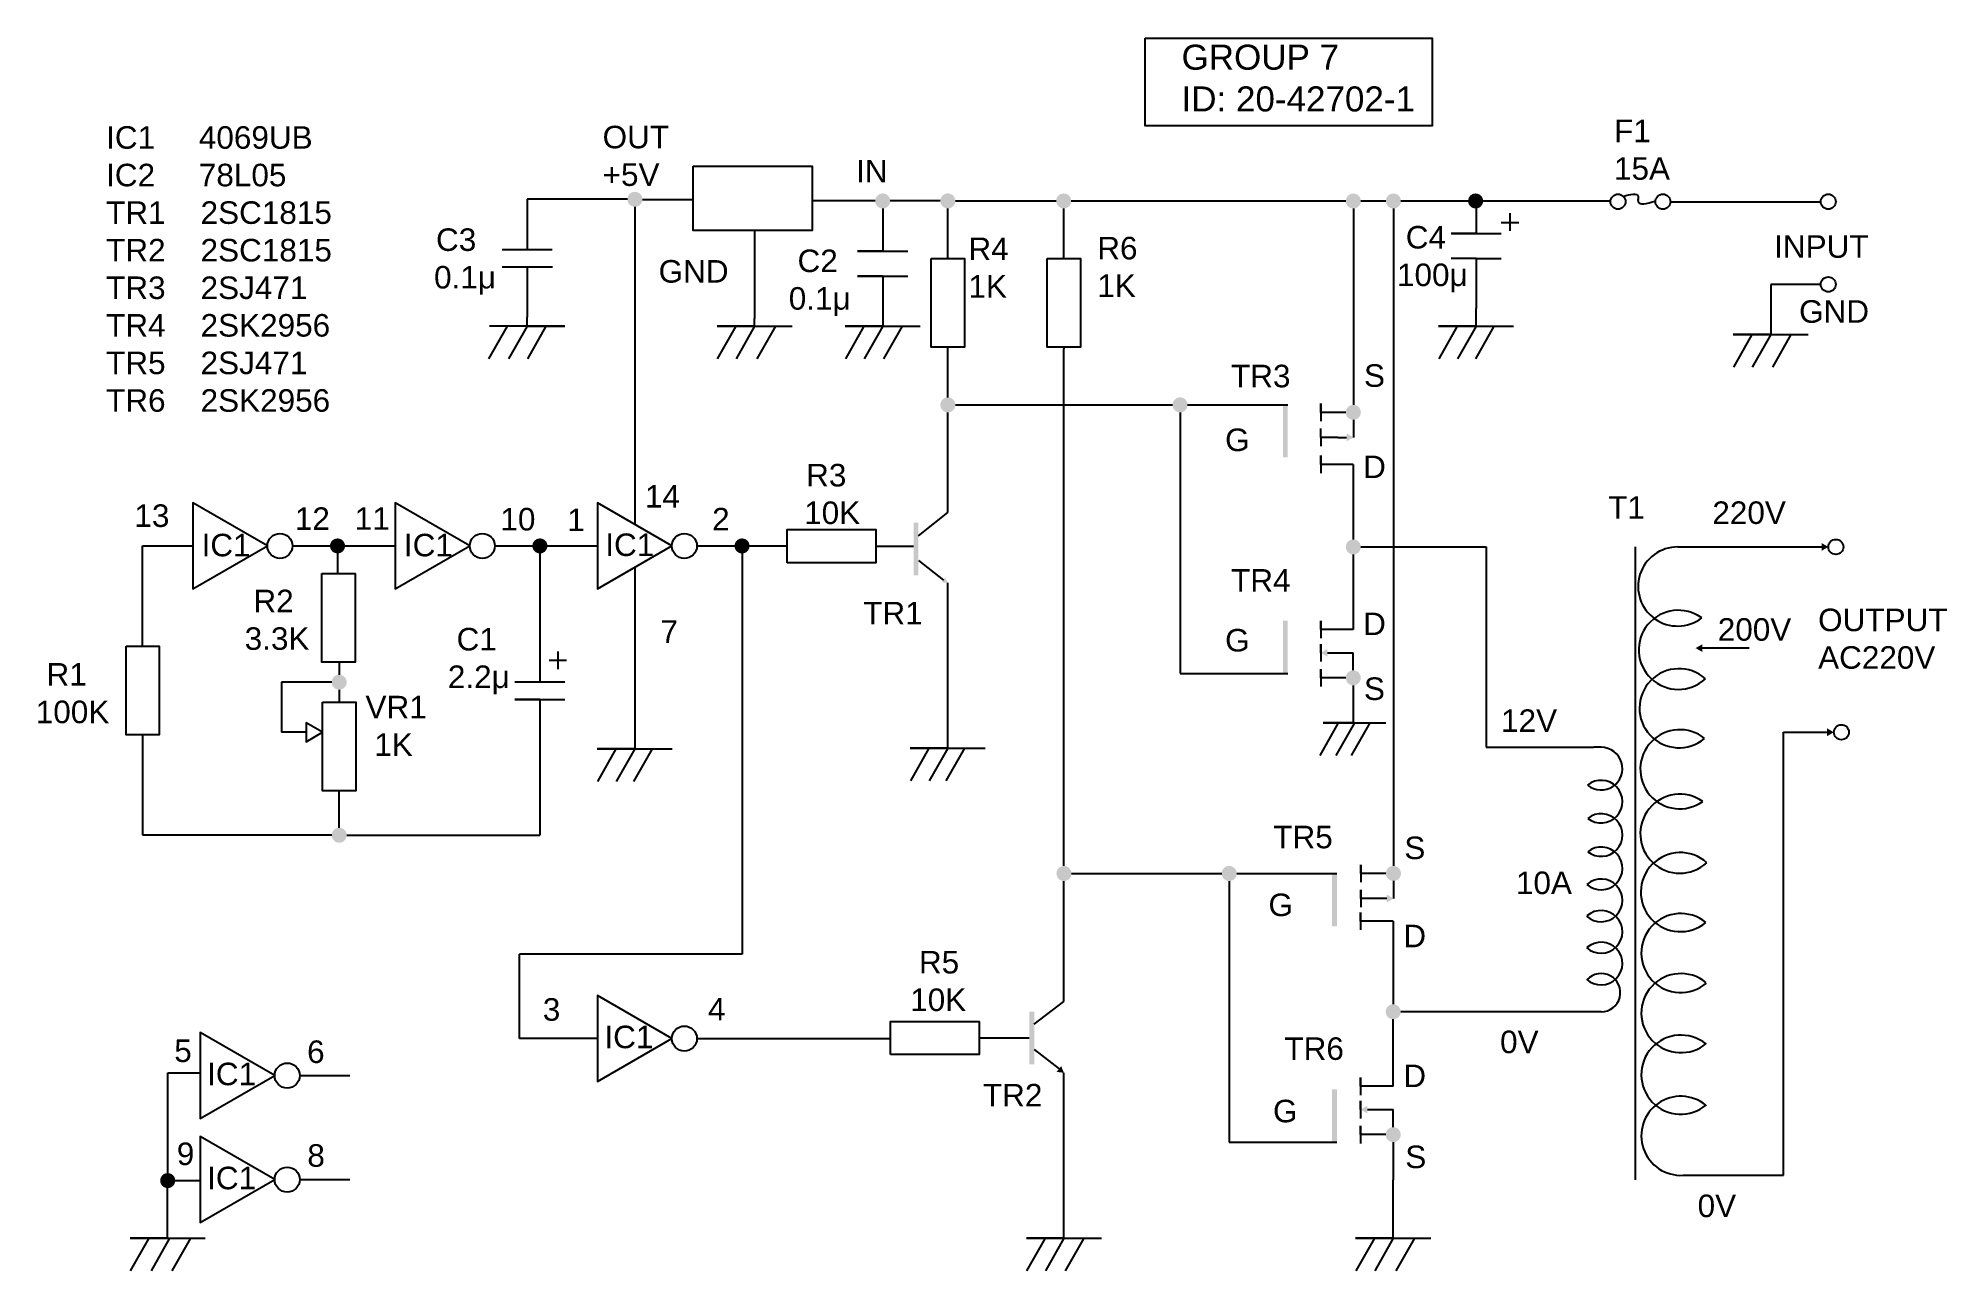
# Model space of a CAD drawing. Header units: inches. Extents: x 13.9 to 90.1, y -10 to 39.3.
import ezdxf

# ---------------------------------------------------------------- set-up
doc = ezdxf.new("R2010")
doc.units = ezdxf.units.IN
doc.header["$MEASUREMENT"] = 0
doc.styles.get("Standard").update_dxf_attribs({"font": 'arial.ttf'})

msp = doc.modelspace()

# ---------------------------------------------------------------- hatches: boundary and pattern name
at = {"true_color": 0x000000}
h = msp.add_hatch(color=18, dxfattribs=at)
h.dxf.hatch_style = 1
h.paths.add_polyline_path([(38.021, 32.82, 1), (37.421, 32.82, 1)])
h.paths.add_polyline_path([(47.914, 32.755, 1), (47.314, 32.755, 1)])
h.paths.add_polyline_path([(50.514, 32.756, 1), (49.914, 32.756, 1)])
h.paths.add_polyline_path([(55.142, 32.753, 1), (54.542, 32.753, 1)])
h.paths.add_polyline_path([(50.514, 24.612, 1), (49.914, 24.612, 1)])
h.paths.add_polyline_path([(59.787, 24.612, 1), (59.187, 24.612, 1)])
h.paths.add_polyline_path([(63.787, 24.612), (63.593, 24.612), (63.593, 22.51), (63.787, 22.51)])
h.paths.add_polyline_path([(63.787, 15.992), (63.593, 15.992), (63.593, 13.889), (63.787, 13.889)])
h.paths.add_polyline_path([(54.55, 5.898, 1), (55.15, 5.898, 1)])
h = msp.add_hatch(color=18, dxfattribs=at)
h.dxf.hatch_style = 1
h.paths.add_polyline_path([(68.294, 0.379, 1), (67.694, 0.379, 1)])
h.paths.add_polyline_path([(67.736, 5.055), (67.736, 4.745), (68.004, 4.9)])
h.paths.add_polyline_path([(68.304, 5.9, 1), (67.704, 5.9, 1)])
h.paths.add_polyline_path([(65.746, 5.894), (65.552, 5.894), (65.552, 3.792), (65.746, 3.792)])
h.paths.add_polyline_path([(65.746, -2.726), (65.552, -2.726), (65.552, -4.829), (65.746, -4.829)])
h.paths.add_polyline_path([(61.746, 5.9, 1), (61.146, 5.9, 1)])
h.paths.add_polyline_path([(66.1, 13.712, 1), (66.7, 13.712, 1)])
h.paths.add_polyline_path([(65.369, 14.867), (65.1, 14.712), (65.369, 14.557)])
h.paths.add_polyline_path([(66.1, 18.938, 1), (66.7, 18.938, 1)])
h.paths.add_polyline_path([(66.403, 23.312), (66.135, 23.467), (66.135, 23.157)])
h.paths.add_polyline_path([(66.703, 24.312, 1), (66.103, 24.312, 1)])
h.paths.add_polyline_path([(66.703, 32.753, 1), (66.103, 32.753, 1)])
h.paths.add_polyline_path([(68.304, 32.753, 1), (67.704, 32.753, 1)])
h.paths.add_polyline_path([(67.694, -4.529, 1), (68.294, -4.529, 1)])
h.paths.add_polyline_path([(66.962, -3.374), (66.694, -3.529), (66.962, -3.684)])
h = msp.add_hatch(color=18, dxfattribs=at)
h.dxf.hatch_style = 1
h.paths.add_polyline_path([(71.583, 32.753, 1), (70.983, 32.753, 1)])
h = msp.add_hatch(color=18, dxfattribs=at)
h.dxf.hatch_style = 1
h.paths.add_polyline_path([(53.661, 0.384), (53.466, 0.384), (53.466, -1.718), (53.661, -1.718)])
h.paths.add_polyline_path([(49.038, 19.905), (48.844, 19.905), (48.844, 17.802), (49.038, 17.802)])
h.paths.add_polyline_path([(50.111, 17.712), (49.978, 17.523), (50.208, 17.503)])
h = msp.add_hatch(color=18, dxfattribs=at)
h.dxf.hatch_style = 1
h.paths.add_polyline_path([(25.549, 18.978, 1), (26.149, 18.978, 1)])
h = msp.add_hatch(color=18, dxfattribs=at)
h.dxf.hatch_style = 1
h.paths.add_polyline_path([(34.228, 18.978, 1), (33.628, 18.978, 1)])
h = msp.add_hatch(color=18, dxfattribs=at)
h.dxf.hatch_style = 1
h.paths.add_polyline_path([(42.299, 18.978, 1), (41.699, 18.978, 1)])
h = msp.add_hatch(color=18, dxfattribs=at)
h.dxf.hatch_style = 1
h.paths.add_polyline_path([(85.099, 19.093), (85.099, 18.784), (85.367, 18.939)])
h = msp.add_hatch(color=18, dxfattribs=at)
h.dxf.hatch_style = 1
h.paths.add_polyline_path([(80.068, 14.899), (80.336, 14.744), (80.336, 15.054)])
h = msp.add_hatch(color=18, dxfattribs=at)
h.dxf.hatch_style = 1
h.paths.add_polyline_path([(25.616, 13.538, 1), (26.216, 13.538, 1)])
h.paths.add_polyline_path([(25.616, 7.428, 1), (26.216, 7.428, 1)])
h = msp.add_hatch(color=18, dxfattribs=at)
h.dxf.hatch_style = 1
h.paths.add_polyline_path([(85.584, 11.538), (85.316, 11.693), (85.316, 11.383)])
h = msp.add_hatch(color=18, dxfattribs=at)
h.dxf.hatch_style = 1
h.paths.add_polyline_path([(54.739, -1.794), (54.563, -2.022), (54.849, -2.06)])
h = msp.add_hatch(color=18, dxfattribs=at)
h.dxf.hatch_style = 1
h.paths.add_polyline_path([(18.769, -6.363, 1), (19.369, -6.363, 1)])

# ---------------------------------------------------------------- linework, layer by layer
for p, q in [((37.421, 32.82), (33.421, 32.82)), ((33.421, 32.82), (33.421, 30.82)), ((40.02, 32.798), (38.02, 32.798)), ((37.721, 32.52), (37.713, 19.837)), ((45.314, 32.755), (44.802, 32.755)), ((47.314, 32.755), (45.314, 32.755)), ((47.614, 32.455), (47.614, 30.755)), ((49.914, 32.756), (47.914, 32.756)), ((50.214, 30.453), (50.214, 32.453)), ((50.514, 32.756), (54.542, 32.753)), ((54.843, 30.453), (54.843, 32.453)), ((55.142, 32.753), (66.103, 32.753)), ((66.403, 32.453), (66.403, 24.612)), ((66.703, 32.753), (67.703, 32.753)), ((68.004, 32.453), (68.004, 6.359)), ((68.304, 32.753), (70.983, 32.753)), ((71.302, 32.454), (71.302, 31.454)), ((71.583, 32.753), (74.183, 32.753)), ((72.655, 32.267), (72.655, 31.567)), ((74.183, 32.753), (76.669, 32.753)), ((79.061, 32.725), (85.061, 32.725)), ((42.5, 31.574), (42.5, 28.057)), ((71.302, 31.454), (70.302, 31.454)), ((70.302, 31.454), (72.302, 31.454)), ((72.305, 31.896), (73.005, 31.896)), ((32.421, 30.82), (34.421, 30.82)), ((47.614, 30.755), (46.614, 30.755)), ((46.614, 30.755), (48.614, 30.755)), ((32.421, 30.12), (32.432, 30.12)), ((32.432, 30.12), (34.432, 30.12)), ((33.421, 30.12), (33.421, 28.12)), ((47.614, 29.755), (46.614, 29.755)), ((46.614, 29.755), (48.614, 29.755)), ((47.614, 29.755), (47.614, 27.755)), ((70.802, 30.454), (70.302, 30.454)), ((71.302, 30.454), (70.802, 30.454)), ((71.302, 30.454), (72.302, 30.454)), ((71.302, 30.454), (71.302, 28.454)), ((85.064, 29.422), (83.064, 29.422)), ((83.064, 29.422), (83.064, 27.422)), ((71.302, 27.755), (71.302, 28.454)), ((32.618, 27.755), (31.877, 26.45)), ((34.921, 27.755), (31.921, 27.755)), ((33.421, 27.755), (32.681, 26.45)), ((33.421, 27.755), (33.421, 28.12)), ((33.421, 27.755), (34.921, 27.755)), ((34.171, 27.755), (33.431, 26.45)), ((42.5, 27.755), (41, 27.755)), ((41, 27.755), (44, 27.755)), ((41.75, 27.755), (41.01, 26.45)), ((42.5, 27.755), (41.76, 26.45)), ((42.5, 27.755), (42.5, 28.057)), ((43.333, 27.755), (42.592, 26.45)), ((47.614, 27.755), (46.114, 27.755)), ((46.114, 27.755), (49.114, 27.755)), ((46.864, 27.755), (46.123, 26.45)), ((47.614, 27.755), (46.873, 26.45)), ((48.387, 27.755), (47.646, 26.45)), ((71.302, 27.755), (69.802, 27.755)), ((69.802, 27.755), (72.802, 27.755)), ((70.552, 27.755), (69.812, 26.45)), ((71.302, 27.755), (70.562, 26.45)), ((72.014, 27.755), (71.273, 26.45)), ((50.214, 24.912), (50.214, 26.912)), ((54.85, 26.912), (54.85, 26.855)), ((54.85, 6.198), (54.85, 26.855)), ((83.064, 27.422), (81.564, 27.422)), ((81.564, 27.422), (84.564, 27.422)), ((82.314, 27.422), (81.574, 26.118)), ((83.064, 27.422), (82.324, 26.118)), ((83.874, 27.422), (83.134, 26.118)), ((50.514, 24.612), (59.187, 24.612)), ((59.787, 24.612), (63.787, 24.612)), ((65.103, 24.312), (65.103, 24.662)), ((65.103, 24.662), (65.103, 23.962)), ((50.216, 20.312), (50.216, 24.312)), ((59.487, 24.312), (59.487, 13.889)), ((66.103, 24.312), (65.103, 24.312)), ((65.103, 23.312), (65.103, 23.662)), ((66.403, 24.012), (66.403, 23.312)), ((65.103, 23.312), (65.103, 22.962)), ((65.79, 23.312), (65.103, 23.312)), ((65.79, 23.312), (66.135, 23.312)), ((65.1, 22.235), (65.1, 22.585)), ((65.1, 22.585), (65.1, 21.885)), ((66.4, 22.235), (65.1, 22.235)), ((66.4, 22.235), (66.4, 19.24)), ((49.038, 19.383), (50.216, 20.312)), ((49.038, 19.383), (50.216, 20.312)), ((49.038, 19.383), (50.216, 20.312)), ((18.067, 14.978), (18.067, 18.978)), ((18.067, 18.978), (20.067, 18.978)), ((24.049, 18.978), (25.549, 18.978)), ((25.849, 18.678), (25.849, 17.878)), ((26.149, 18.978), (28.149, 18.978)), ((32.129, 18.978), (33.629, 18.978)), ((33.928, 18.678), (33.928, 13.553)), ((34.228, 18.978), (36.228, 18.978)), ((40.199, 18.978), (41.699, 18.978)), ((41.999, 18.678), (41.999, 2.678)), ((42.299, 18.978), (43.799, 18.978)), ((47.344, 18.97), (48.844, 18.97)), ((49.038, 18.399), (50.044, 17.617)), ((66.4, 18.638), (66.4, 15.643)), ((66.7, 18.938), (71.7, 18.938)), ((71.7, 18.938), (71.7, 10.938)), ((77.653, 18.938), (77.653, -6.329)), ((79.353, 18.938), (85.099, 18.939)), ((37.713, 18.12), (37.713, 10.871)), ((50.208, 10.9), (50.208, 17.502)), ((65.1, 15.643), (65.1, 15.993)), ((65.1, 15.993), (65.1, 15.293)), ((65.4, 15.643), (65.1, 15.643)), ((66.4, 15.643), (65.4, 15.643)), ((34.645, 14.763), (34.645, 14.063)), ((65.1, 14.712), (65.1, 15.062)), ((65.1, 15.062), (65.1, 14.362)), ((65.369, 14.712), (66.4, 14.712)), ((66.4, 14.012), (66.4, 14.712)), ((82.206, 14.895), (80.337, 14.895)), ((25.916, 14.337), (25.916, 13.837)), ((34.295, 14.413), (34.995, 14.413)), ((59.487, 13.889), (63.787, 13.889)), ((65.1, 13.712), (65.1, 14.062)), ((65.1, 14.062), (65.1, 13.362)), ((25.616, 13.538), (23.616, 13.538)), ((23.616, 13.538), (23.616, 11.538)), ((25.912, 13.238), (25.912, 12.738)), ((32.928, 13.553), (34.928, 13.553)), ((66.1, 13.712), (65.1, 13.712)), ((66.4, 13.412), (66.4, 11.912)), ((33.928, 12.853), (32.928, 12.853)), ((32.928, 12.853), (34.928, 12.853)), ((33.928, 12.853), (33.928, 7.428)), ((18.067, 11.438), (18.067, 7.438)), ((24.597, 11.538), (23.616, 11.538)), ((65.8, 11.912), (65.06, 10.608)), ((66.4, 11.912), (65.2, 11.912)), ((65.2, 11.912), (67.7, 11.912)), ((66.45, 11.912), (65.71, 10.608)), ((67.061, 11.912), (66.321, 10.608)), ((83.569, -6.152), (83.569, 11.538)), ((83.569, 11.538), (85.316, 11.538)), ((37.713, 10.871), (36.213, 10.871)), ((36.213, 10.871), (39.213, 10.871)), ((36.963, 10.871), (36.222, 9.566)), ((37.713, 10.871), (36.972, 9.566)), ((38.411, 10.871), (37.671, 9.566)), ((50.208, 10.9), (48.708, 10.9)), ((48.708, 10.9), (51.708, 10.9)), ((49.458, 10.9), (48.718, 9.595)), ((50.208, 10.9), (49.468, 9.595)), ((50.881, 10.9), (50.14, 9.595)), ((71.7, 10.938), (76.004, 10.938)), ((76.294, 10.938), (76.004, 10.938)), ((25.916, 7.728), (25.916, 9.197)), ((18.067, 7.438), (25.041, 7.438)), ((25.041, 7.438), (25.541, 7.438)), ((25.541, 7.438), (25.616, 7.438)), ((26.216, 7.428), (33.928, 7.428)), ((66.704, 5.9), (66.704, 6.25)), ((66.704, 6.25), (66.704, 5.55)), ((68.004, 6.359), (68.004, 6.2)), ((54.85, 0.79), (54.85, 5.598)), ((55.15, 5.898), (60.15, 5.898)), ((60.15, 5.898), (61.146, 5.899)), ((61.447, 5.594), (61.447, -4.829)), ((61.747, 5.894), (65.747, 5.894)), ((67.704, 5.9), (66.704, 5.9)), ((68.004, 5.6), (68.004, 4.9)), ((66.704, 4.9), (66.704, 5.25)), ((66.704, 5.25), (66.704, 4.55)), ((67.736, 4.9), (66.704, 4.9)), ((66.694, 3.994), (66.694, 4.344)), ((66.694, 4.344), (66.694, 3.644)), ((67.994, 3.994), (66.694, 3.994)), ((67.994, 3.994), (67.994, 0.999)), ((41.999, 2.678), (33.117, 2.678)), ((33.117, -0.693), (33.117, 2.678)), ((53.661, -0.123), (54.85, 0.79)), ((67.994, 0.999), (67.994, 0.679)), ((67.994, -2.598), (67.994, 0.079)), ((68.573, 0.371), (68.294, 0.371)), ((76.294, 0.371), (68.573, 0.371)), ((33.152, -0.693), (33.117, -0.693)), ((36.226, -0.693), (33.152, -0.693)), ((40.199, -0.693), (47.921, -0.693)), ((51.466, -0.666), (53.466, -0.666)), ((53.661, -1.125), (54.661, -1.895)), ((19.069, -3.063), (19.069, -2.063)), ((19.069, -2.063), (20.369, -2.063)), ((24.34, -2.171), (26.34, -2.171)), ((54.849, -8.663), (54.849, -2.06)), ((66.694, -2.598), (66.694, -2.248)), ((66.694, -2.248), (66.694, -2.948)), ((66.994, -2.598), (66.694, -2.598)), ((67.994, -2.598), (66.994, -2.598)), ((19.069, -6.063), (19.069, -3.063)), ((66.694, -3.529), (66.694, -3.179)), ((66.694, -3.179), (66.694, -3.879)), ((66.962, -3.529), (67.994, -3.529)), ((67.994, -4.229), (67.994, -3.529)), ((66.694, -4.529), (66.694, -4.179)), ((66.694, -4.179), (66.694, -4.879)), ((67.694, -4.529), (66.694, -4.529)), ((61.447, -4.829), (65.747, -4.829)), ((67.994, -4.829), (67.994, -6.329)), ((19.067, -8.663), (19.067, -6.663)), ((19.369, -6.363), (20.369, -6.363)), ((24.34, -6.325), (26.34, -6.325)), ((67.994, -8.663), (67.994, -6.329)), ((79.569, -6.152), (83.569, -6.152)), ((19.067, -8.663), (17.567, -8.663)), ((17.567, -8.663), (20.567, -8.663)), ((18.317, -8.663), (17.577, -9.968)), ((19.147, -8.663), (18.407, -9.968)), ((19.974, -8.663), (19.234, -9.968)), ((54.849, -8.663), (53.349, -8.663)), ((53.349, -8.663), (56.349, -8.663)), ((54.099, -8.663), (53.359, -9.968)), ((54.849, -8.663), (54.109, -9.968)), ((55.639, -8.663), (54.898, -9.968)), ((67.994, -8.663), (66.494, -8.663)), ((66.494, -8.663), (69.494, -8.663)), ((67.244, -8.663), (66.504, -9.968)), ((67.994, -8.663), (67.254, -9.968)), ((68.843, -8.663), (68.102, -9.968))]:
    msp.add_line(p, q)
for points in [[(58.093, 39.254), (69.544, 39.254), (69.544, 35.758), (58.093, 35.758)], [(40.045, 34.14), (44.8, 34.14), (44.8, 31.573), (40.045, 31.573)], [(49.553, 30.453), (50.875, 30.453), (50.875, 26.912), (49.553, 26.912)], [(54.182, 30.453), (55.504, 30.453), (55.504, 26.912), (54.182, 26.912)], [(23.049, 18.978), (20.076, 20.695), (20.076, 17.261)], [(31.126, 18.978), (28.152, 20.695), (28.152, 17.261)], [(39.199, 18.978), (36.226, 20.695), (36.226, 17.261)], [(43.804, 18.309), (43.804, 19.631), (47.344, 19.631), (47.344, 18.309)], [(25.227, 17.878), (26.549, 17.878), (26.549, 14.338), (25.227, 14.338)], [(17.406, 14.978), (18.728, 14.978), (18.728, 11.438), (17.406, 11.438)], [(25.253, 12.737), (26.575, 12.737), (26.575, 9.197), (25.253, 9.197)], [(25.253, 11.538), (24.597, 11.916), (24.597, 11.159)], [(39.199, -0.693), (36.226, 1.024), (36.226, -2.41)], [(23.34, -2.171), (20.366, -0.454), (20.366, -3.888)], [(47.925, -1.327), (47.925, -0.005), (51.466, -0.005), (51.466, -1.327)], [(23.34, -6.325), (20.366, -4.608), (20.366, -8.042)]]:
    msp.add_lwpolyline(points, close=True)
for centre, radius in [((76.969, 32.725), 0.3), ((78.761, 32.725), 0.3), ((85.364, 32.725), 0.3), ((85.364, 29.422), 0.3), ((23.549, 18.978), 0.5), ((31.629, 18.978), 0.5), ((39.699, 18.978), 0.5), ((85.667, 18.941), 0.3), ((85.886, 11.54), 0.3), ((39.699, -0.693), 0.5), ((23.84, -2.171), 0.5), ((23.84, -6.325), 0.5)]:
    msp.add_circle(centre, radius)
for centre, radius, start, end in [((79.351, 17.359), 1.579, 89.91334, 307.37332), ((79.376, 14.83), 1.579, 53.78192, 313.14449), ((79.407, 12.498), 1.579, 48.34441, 310.20184), ((79.437, 10.061), 1.579, 51.20609, 305.40189), ((76.294, 10.085), 0.853, 230.52829, 90), ((76.294, 8.767), 0.853, 231.33101, 129.47171), ((79.437, 7.487), 1.579, 54.59811, 312.91522), ((76.294, 7.435), 0.853, 231.33101, 128.66899), ((76.294, 6.102), 0.853, 228.49523, 128.66899), ((79.457, 5.156), 1.579, 48.07998, 310.07255), ((76.294, 4.824), 0.853, 227.13567, 131.50477), ((76.294, 3.569), 0.853, 227.13567, 131.50477), ((79.478, 2.721), 1.579, 50.92266, 310.19591), ((76.294, 2.303), 0.853, 227.13567, 131.50477), ((76.294, 1.139), 0.768, 270, 137.11003), ((79.478, 0.323), 1.579, 50.92266, 310.19591), ((79.478, -2.134), 1.579, 50.92266, 310.19591), ((79.478, -4.576), 1.579, 50.92266, 273.32026)]:
    msp.add_arc(centre, radius, start, end)
msp.add_spline([(77.183, 32.936), (77.767, 32.936), (77.767, 32.75), (78.455, 32.75)], degree=3)

# ---------------------------------------------------------------- texts
at = {"attachment_point": 1}
for s, width, heights, insert, char_height in [('GROUP 7\\PID: 20-42702-1', 27.00339, [0], (59.545, 38.995), 1), ('F1\\P15A', 2.08634, [0], (76.809, 36), 0.9), ('{\\H4.5x;IC1     4069UB\\PIC2     78L05\\PTR1    2SC1815\\PTR2    2SC1815\\PTR3    2SJ471\\PTR4    2SK2956\\PTR5    2SJ471\\PTR6    2SK2956}', 11.38913, [0], (16.61, 35.739), 0.2), ('OUT\\P+5V', 2.77271, [0], (36.432, 35.755), 0.9), ('IN', 2.01008, [0], (46.553, 34.395), 0.9), (' {\\H4.5x;C3\\P0.1μ}', 4.36713, [0], (29.704, 31.659), 0.2), ('R4\\P1K', 1.85272, [0], (51.037, 31.293), 0.9), ('R6\\P1K', 1.98473, [0], (56.179, 31.321), 0.9), (' C4\\P100μ', 1.92711, [0], (68.146, 31.754), 0.9), ('INPUT', 3.41115, [0], (83.202, 31.384), 0.9), (' C2\\P0.1μ', 3.60166, [0], (43.864, 30.813), 0.9), ('GND', 3.83287, [0.0968], (38.667, 30.393), 0.9), ('GND', 3.30455, [0], (84.197, 28.791), 0.9), ('TR3', 2.89276, [0], (61.518, 26.213), 0.9), ('S', 1.60042, [0], (66.826, 26.232), 0.9), ('G', 2.74711, [0], (61.282, 23.666), 0.9), (' {\\H4.5x;R3\\P10K}', 3.6444, [0], (44.479, 22.254), 0.2), ('D', 1.2307, [0], (66.793, 22.586), 0.9), ('14', 1.38037, [0], (38.12, 21.409), 0.9), ('13', 1.91967, [0], (17.74, 20.637), 0.9), ('T1', 1.67489, [0], (76.575, 20.964), 0.9), ('220V', 2.33211, [0], (80.734, 20.756), 0.9), ('12', 1.2307, [0], (24.145, 20.518), 0.9), ('11', 1.81219, [0], (26.537, 20.523), 0.9), ('10', 1.5492, [0], (32.352, 20.496), 0.9), ('1', 1.34602, [0], (35.019, 20.471), 0.9), ('2', 1.13114, [0], (40.804, 20.499), 0.9), ('IC1', 3.39982, [0], (20.423, 19.463), 0.9), ('IC1', 3.39982, [0], (28.5, 19.463), 0.9), ('IC1', 3.39982, [0], (36.539, 19.476), 0.9), ('TR4', 3.62855, [0], (61.521, 18.053), 0.9), (' R2\\P3.3K', 2.93874, [0], (22.143, 17.23), 0.9), ('7', 2.25431, [0], (38.745, 16.009), 0.9), ('TR1', 3.37355, [0], (46.835, 16.746), 0.9), ('D', 1.2307, [0], (66.793, 16.317), 0.9), ('200V', 4.17609, [0], (80.951, 16.094), 0.9), ('OUTPUT \\PAC220V', 5.04205, [0], (84.957, 16.475), 0.9), (' C1\\P2.2μ', 2.49579, [0], (30.253, 15.705), 0.9), ('G', 2.74711, [0], (61.282, 15.664), 0.9), (' {\\H4.5x; R1\\P100K}', 4.03916, [0], (13.803, 14.301), 0.2), ('S', 1.60042, [0], (66.826, 13.728), 0.9), ('VR1\\P 1K', 3.28803, [0], (26.966, 12.993), 0.9), ('12V', 4.3032, [0], (72.3, 12.452), 0.9), ('TR5', 2.97108, [0], (63.206, 7.805), 0.9), ('S', 1.60042, [0], (68.438, 7.373), 0.9), ('10A', 4.11553, [0], (72.894, 5.977), 0.9), ('G', 2.74711, [0], (63.014, 5.097), 0.9), ('D', 1.2307, [0], (68.398, 3.854), 0.9), (' R5\\P10K', 3.204, [0], (48.711, 2.807), 0.9), ('3', 2.40286, [0], (34.044, 0.92), 0.9), ('4', 2.55267, [0], (40.637, 0.933), 0.9), ('5', 1.46895, [0], (19.331, -0.729), 0.9), ('6', 1.8636, [0], (24.635, -0.768), 0.9), ('IC1', 3.39982, [0], (36.503, -0.178), 0.9), ('TR6', 2.94778, [0], (63.65, -0.644), 0.9), ('0V', 3.08807, [0], (72.26, -0.376), 0.9), ('IC1', 3.39982, [0], (20.643, -1.656), 0.9), ('D', 1.2307, [0], (68.398, -1.731), 0.9), ('TR2', 2.88284, [0], (51.614, -2.503), 0.9), ('G', 2.74711, [0], (63.196, -3.137), 0.9), ('9', 1.29736, [0], (19.433, -4.844), 0.9), ('8', 1.35886, [0], (24.644, -4.912), 0.9), ('S', 1.60042, [0], (68.477, -4.966), 0.9), ('IC1', 3.39982, [0], (20.643, -5.81), 0.9), ('0V', 3.08807, [0], (80.147, -6.922), 0.9)]:
    msp.add_mtext_dynamic_manual_height_columns(s, width=width, gutter_width=1, heights=heights, dxfattribs=dict(at, insert=insert, char_height=char_height))

doc.saveas('drawing.dxf')
